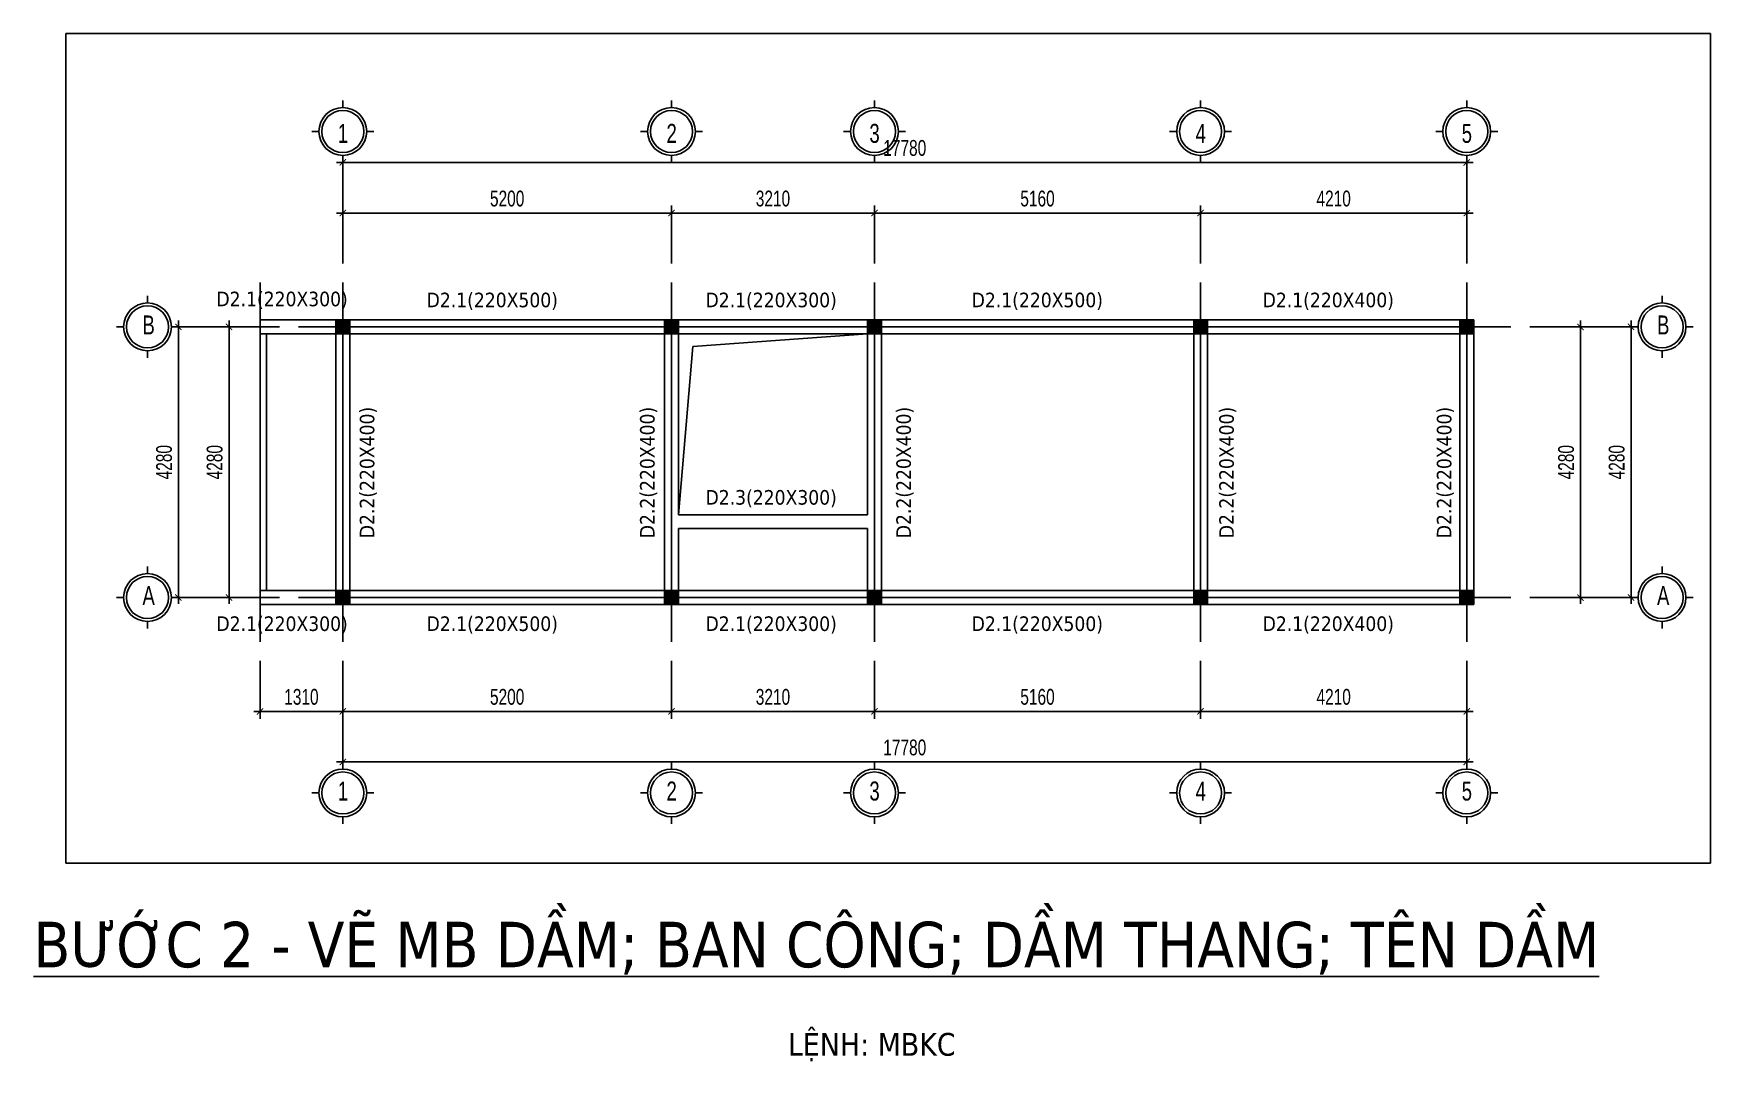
# Model space of a CAD drawing. Header units: inches. Extents: x 442278 to 842836, y -356313 to 59457.
# Drawn here: x 590077 to 616606, y -88102 to -71847 of the extents above; entities that cross this region are included whole.
import ezdxf

# ---------------------------------------------------------------- set-up
doc = ezdxf.new("R2010")
doc.units = ezdxf.units.IN
doc.header["$LTSCALE"] = 250
doc.header["$MEASUREMENT"] = 0
doc.linetypes.add('CENTER', pattern=[50.8, 31.75, -6.35, 6.35, -6.35])
for name, color, linetype in [('LA.BT', 7, 'Continuous'), ('LA.DIM', 251, 'Continuous'), ('LA.KHAC', 252, 'Continuous'), ('LA.TEXT', 60, 'Continuous'), ('LA.TRUC', 251, 'CENTER'), ('XDIT-BT', 7, 'Continuous'), ('XDIT-MANH', 252, 'Continuous')]:
    doc.layers.add(name, color=color, linetype=linetype)
doc.styles.add('AVANTH', font='')
doc.styles.add('S.STEXT', font='arial.ttf', dxfattribs={"width": 0.7})
doc.styles.get('AVANTH').set_extended_font_data('.VnAvantH')
doc.dimstyles.new('S.DIM100', dxfattribs={"dimtxt": 250, "dimasz": 100, "dimexe": 120, "dimexo": 0, "dimgap": 100, "dimtad": 1, "dimdec": 0, "dimzin": 13, "dimdsep": 46, "dimtxsty": 'S.STEXT', "dimblk": 'ARCHTICK', "dimblk1": 'ARCHTICK', "dimcen": 0, "dimdle": 100, "dimclrd": 251, "dimclre": 251, "dimclrt": 60, "dimadec": 0, "dimazin": 0, "dimtfac": 1, "dimtdec": 0, "dimtix": 1, "dimtmove": 2, "dimatfit": 3, "dimfxl": 1, "dimtolj": 1, "dimtzin": 13, "dimarcsym": 0})

# ---------------------------------------------------------------- blocks, each defined once
blk = doc.blocks.new('_ArchTick')
at = {"color": 0, "linetype": 'ByBlock', "const_width": 0.15}
blk.add_lwpolyline([(-0.5, -0.5), (0.5, 0.5)], dxfattribs=at)
blk = doc.blocks.new('*D453')
at = {"layer": 'DEFPOINTS', "color": 0, "transparency": 16777216}
for p in [(593170, -76486), (593970, -76486), (593970, -80766)]:
    blk.add_point(p, dxfattribs=at)
at = {"layer": 'LA.DIM', "color": 251, "lineweight": -2, "transparency": 16777216}
for p, q in [((593170, -80866), (593170, -76386)), ((593970, -76486), (593050, -76486)), ((593970, -80766), (593050, -80766))]:
    blk.add_line(p, q, dxfattribs=at)
at = {"layer": 'LA.DIM', "color": 251, "lineweight": -2, "transparency": 16777216, "xscale": 100, "yscale": 100, "zscale": 100}
for p, rotation in [((593170, -76486), 90), ((593170, -80766), 270)]:
    blk.add_blockref('_ArchTick', p, dxfattribs=dict(at, rotation=rotation))
at = {"layer": 'LA.DIM', "color": 60, "transparency": 16777216, "insert": (592943, -78626), "char_height": 250, "attachment_point": 5, "rotation": 90, "style": 'S.STEXT'}
blk.add_mtext('\\A1;4280', dxfattribs=at)
blk = doc.blocks.new('*D454')
at = {"layer": 'DEFPOINTS', "color": 0, "transparency": 16777216}
for p in [(592370, -76486), (593970, -76486), (593970, -80766)]:
    blk.add_point(p, dxfattribs=at)
at = {"layer": 'LA.DIM', "color": 251, "lineweight": -2, "transparency": 16777216}
for p, q in [((592370, -80866), (592370, -76386)), ((593970, -76486), (592250, -76486)), ((593970, -80766), (592250, -80766))]:
    blk.add_line(p, q, dxfattribs=at)
at = {"layer": 'LA.DIM', "color": 251, "lineweight": -2, "transparency": 16777216, "xscale": 100, "yscale": 100, "zscale": 100}
for p, rotation in [((592370, -76486), 90), ((592370, -80766), 270)]:
    blk.add_blockref('_ArchTick', p, dxfattribs=dict(at, rotation=rotation))
at = {"layer": 'LA.DIM', "color": 60, "transparency": 16777216, "insert": (592143, -78626), "char_height": 250, "attachment_point": 5, "rotation": 90, "style": 'S.STEXT'}
blk.add_mtext('\\A1;4280', dxfattribs=at)
blk = doc.blocks.new('*D455')
at = {"layer": 'DEFPOINTS', "color": 0, "transparency": 16777216}
for p in [(613750, -76486), (614550, -76486), (613750, -80766)]:
    blk.add_point(p, dxfattribs=at)
at = {"layer": 'LA.DIM', "color": 251, "lineweight": -2, "transparency": 16777216}
for p, q in [((614550, -80866), (614550, -76386)), ((613750, -76486), (614670, -76486)), ((613750, -80766), (614670, -80766))]:
    blk.add_line(p, q, dxfattribs=at)
at = {"layer": 'LA.DIM', "color": 251, "lineweight": -2, "transparency": 16777216, "xscale": 100, "yscale": 100, "zscale": 100}
for p, rotation in [((614550, -76486), 90), ((614550, -80766), 270)]:
    blk.add_blockref('_ArchTick', p, dxfattribs=dict(at, rotation=rotation))
at = {"layer": 'LA.DIM', "color": 60, "transparency": 16777216, "insert": (614323, -78626), "char_height": 250, "attachment_point": 5, "rotation": 90, "style": 'S.STEXT'}
blk.add_mtext('\\A1;4280', dxfattribs=at)
blk = doc.blocks.new('*D456')
at = {"layer": 'DEFPOINTS', "color": 0, "transparency": 16777216}
for p in [(613750, -76486), (615350, -76486), (613750, -80766)]:
    blk.add_point(p, dxfattribs=at)
at = {"layer": 'LA.DIM', "color": 251, "lineweight": -2, "transparency": 16777216}
for p, q in [((615350, -80866), (615350, -76386)), ((613750, -76486), (615470, -76486)), ((613750, -80766), (615470, -80766))]:
    blk.add_line(p, q, dxfattribs=at)
at = {"layer": 'LA.DIM', "color": 251, "lineweight": -2, "transparency": 16777216, "xscale": 100, "yscale": 100, "zscale": 100}
for p, rotation in [((615350, -76486), 90), ((615350, -80766), 270)]:
    blk.add_blockref('_ArchTick', p, dxfattribs=dict(at, rotation=rotation))
at = {"layer": 'LA.DIM', "color": 60, "transparency": 16777216, "insert": (615123, -78626), "char_height": 250, "attachment_point": 5, "rotation": 90, "style": 'S.STEXT'}
blk.add_mtext('\\A1;4280', dxfattribs=at)
blk = doc.blocks.new('*D457')
at = {"layer": 'DEFPOINTS', "color": 0, "transparency": 16777216}
for p in [(594970, -81766), (600170, -81766), (600170, -82566)]:
    blk.add_point(p, dxfattribs=at)
at = {"layer": 'LA.DIM', "color": 251, "lineweight": -2, "transparency": 16777216}
for p, q in [((594970, -81766), (594970, -82686)), ((600170, -81766), (600170, -82686)), ((594870, -82566), (600270, -82566))]:
    blk.add_line(p, q, dxfattribs=at)
at = {"layer": 'LA.DIM', "color": 251, "lineweight": -2, "transparency": 16777216, "xscale": 100, "yscale": 100, "zscale": 100, "rotation": 180}
blk.add_blockref('_ArchTick', (594970, -82566), dxfattribs=at)
at = {"layer": 'LA.DIM', "color": 251, "lineweight": -2, "transparency": 16777216, "xscale": 100, "yscale": 100, "zscale": 100}
blk.add_blockref('_ArchTick', (600170, -82566), dxfattribs=at)
at = {"layer": 'LA.DIM', "color": 60, "transparency": 16777216, "insert": (597570, -82338), "char_height": 250, "attachment_point": 5, "style": 'S.STEXT'}
blk.add_mtext('\\A1;5200', dxfattribs=at)
blk = doc.blocks.new('*D458')
at = {"layer": 'DEFPOINTS', "color": 0, "transparency": 16777216}
for p in [(594970, -81766), (612750, -81766), (612750, -83366)]:
    blk.add_point(p, dxfattribs=at)
at = {"layer": 'LA.DIM', "color": 251, "lineweight": -2, "transparency": 16777216}
for p, q in [((594970, -81766), (594970, -83486)), ((612750, -81766), (612750, -83486)), ((594870, -83366), (612850, -83366))]:
    blk.add_line(p, q, dxfattribs=at)
at = {"layer": 'LA.DIM', "color": 251, "lineweight": -2, "transparency": 16777216, "xscale": 100, "yscale": 100, "zscale": 100, "rotation": 180}
blk.add_blockref('_ArchTick', (594970, -83366), dxfattribs=at)
at = {"layer": 'LA.DIM', "color": 251, "lineweight": -2, "transparency": 16777216, "xscale": 100, "yscale": 100, "zscale": 100}
blk.add_blockref('_ArchTick', (612750, -83366), dxfattribs=at)
at = {"layer": 'LA.DIM', "color": 60, "transparency": 16777216, "insert": (603860, -83138), "char_height": 250, "attachment_point": 5, "style": 'S.STEXT'}
blk.add_mtext('\\A1;17780', dxfattribs=at)
blk = doc.blocks.new('*D459')
at = {"layer": 'DEFPOINTS', "color": 0, "transparency": 16777216}
for p in [(600170, -74686), (594970, -75486), (600170, -75486)]:
    blk.add_point(p, dxfattribs=at)
at = {"layer": 'LA.DIM', "color": 251, "lineweight": -2, "transparency": 16777216}
for p, q in [((594870, -74686), (600270, -74686)), ((594970, -75486), (594970, -74566)), ((600170, -75486), (600170, -74566))]:
    blk.add_line(p, q, dxfattribs=at)
at = {"layer": 'LA.DIM', "color": 251, "lineweight": -2, "transparency": 16777216, "xscale": 100, "yscale": 100, "zscale": 100, "rotation": 180}
blk.add_blockref('_ArchTick', (594970, -74686), dxfattribs=at)
at = {"layer": 'LA.DIM', "color": 251, "lineweight": -2, "transparency": 16777216, "xscale": 100, "yscale": 100, "zscale": 100}
blk.add_blockref('_ArchTick', (600170, -74686), dxfattribs=at)
at = {"layer": 'LA.DIM', "color": 60, "transparency": 16777216, "insert": (597570, -74458), "char_height": 250, "attachment_point": 5, "style": 'S.STEXT'}
blk.add_mtext('\\A1;5200', dxfattribs=at)
blk = doc.blocks.new('*D460')
at = {"layer": 'DEFPOINTS', "color": 0, "transparency": 16777216}
for p in [(612750, -73886), (594970, -75486), (612750, -75486)]:
    blk.add_point(p, dxfattribs=at)
at = {"layer": 'LA.DIM', "color": 251, "lineweight": -2, "transparency": 16777216}
for p, q in [((594870, -73886), (612850, -73886)), ((594970, -75486), (594970, -73766)), ((612750, -75486), (612750, -73766))]:
    blk.add_line(p, q, dxfattribs=at)
at = {"layer": 'LA.DIM', "color": 251, "lineweight": -2, "transparency": 16777216, "xscale": 100, "yscale": 100, "zscale": 100, "rotation": 180}
blk.add_blockref('_ArchTick', (594970, -73886), dxfattribs=at)
at = {"layer": 'LA.DIM', "color": 251, "lineweight": -2, "transparency": 16777216, "xscale": 100, "yscale": 100, "zscale": 100}
blk.add_blockref('_ArchTick', (612750, -73886), dxfattribs=at)
at = {"layer": 'LA.DIM', "color": 60, "transparency": 16777216, "insert": (603860, -73658), "char_height": 250, "attachment_point": 5, "style": 'S.STEXT'}
blk.add_mtext('\\A1;17780', dxfattribs=at)
blk = doc.blocks.new('*D461')
at = {"layer": 'DEFPOINTS', "color": 0, "transparency": 16777216}
for p in [(600170, -81766), (603380, -81766), (603380, -82566)]:
    blk.add_point(p, dxfattribs=at)
at = {"layer": 'LA.DIM', "color": 251, "lineweight": -2, "transparency": 16777216}
for p, q in [((600170, -81766), (600170, -82686)), ((603380, -81766), (603380, -82686)), ((600070, -82566), (603480, -82566))]:
    blk.add_line(p, q, dxfattribs=at)
at = {"layer": 'LA.DIM', "color": 251, "lineweight": -2, "transparency": 16777216, "xscale": 100, "yscale": 100, "zscale": 100, "rotation": 180}
blk.add_blockref('_ArchTick', (600170, -82566), dxfattribs=at)
at = {"layer": 'LA.DIM', "color": 251, "lineweight": -2, "transparency": 16777216, "xscale": 100, "yscale": 100, "zscale": 100}
blk.add_blockref('_ArchTick', (603380, -82566), dxfattribs=at)
at = {"layer": 'LA.DIM', "color": 60, "transparency": 16777216, "insert": (601775, -82338), "char_height": 250, "attachment_point": 5, "style": 'S.STEXT'}
blk.add_mtext('\\A1;3210', dxfattribs=at)
blk = doc.blocks.new('*D462')
at = {"layer": 'DEFPOINTS', "color": 0, "transparency": 16777216}
for p in [(594970, -81766), (612750, -81766), (612750, -83366)]:
    blk.add_point(p, dxfattribs=at)
at = {"layer": 'LA.DIM', "color": 251, "lineweight": -2, "transparency": 16777216}
for p, q in [((594970, -81766), (594970, -83486)), ((612750, -81766), (612750, -83486)), ((594870, -83366), (612850, -83366))]:
    blk.add_line(p, q, dxfattribs=at)
at = {"layer": 'LA.DIM', "color": 251, "lineweight": -2, "transparency": 16777216, "xscale": 100, "yscale": 100, "zscale": 100, "rotation": 180}
blk.add_blockref('_ArchTick', (594970, -83366), dxfattribs=at)
at = {"layer": 'LA.DIM', "color": 251, "lineweight": -2, "transparency": 16777216, "xscale": 100, "yscale": 100, "zscale": 100}
blk.add_blockref('_ArchTick', (612750, -83366), dxfattribs=at)
at = {"layer": 'LA.DIM', "color": 60, "transparency": 16777216, "insert": (603860, -83138), "char_height": 250, "attachment_point": 5, "style": 'S.STEXT'}
blk.add_mtext('\\A1;17780', dxfattribs=at)
blk = doc.blocks.new('*D463')
at = {"layer": 'DEFPOINTS', "color": 0, "transparency": 16777216}
for p in [(603380, -74686), (600170, -75486), (603380, -75486)]:
    blk.add_point(p, dxfattribs=at)
at = {"layer": 'LA.DIM', "color": 251, "lineweight": -2, "transparency": 16777216}
for p, q in [((600070, -74686), (603480, -74686)), ((600170, -75486), (600170, -74566)), ((603380, -75486), (603380, -74566))]:
    blk.add_line(p, q, dxfattribs=at)
at = {"layer": 'LA.DIM', "color": 251, "lineweight": -2, "transparency": 16777216, "xscale": 100, "yscale": 100, "zscale": 100, "rotation": 180}
blk.add_blockref('_ArchTick', (600170, -74686), dxfattribs=at)
at = {"layer": 'LA.DIM', "color": 251, "lineweight": -2, "transparency": 16777216, "xscale": 100, "yscale": 100, "zscale": 100}
blk.add_blockref('_ArchTick', (603380, -74686), dxfattribs=at)
at = {"layer": 'LA.DIM', "color": 60, "transparency": 16777216, "insert": (601775, -74458), "char_height": 250, "attachment_point": 5, "style": 'S.STEXT'}
blk.add_mtext('\\A1;3210', dxfattribs=at)
blk = doc.blocks.new('*D464')
at = {"layer": 'DEFPOINTS', "color": 0, "transparency": 16777216}
for p in [(612750, -73886), (594970, -75486), (612750, -75486)]:
    blk.add_point(p, dxfattribs=at)
at = {"layer": 'LA.DIM', "color": 251, "lineweight": -2, "transparency": 16777216}
for p, q in [((594870, -73886), (612850, -73886)), ((594970, -75486), (594970, -73766)), ((612750, -75486), (612750, -73766))]:
    blk.add_line(p, q, dxfattribs=at)
at = {"layer": 'LA.DIM', "color": 251, "lineweight": -2, "transparency": 16777216, "xscale": 100, "yscale": 100, "zscale": 100, "rotation": 180}
blk.add_blockref('_ArchTick', (594970, -73886), dxfattribs=at)
at = {"layer": 'LA.DIM', "color": 251, "lineweight": -2, "transparency": 16777216, "xscale": 100, "yscale": 100, "zscale": 100}
blk.add_blockref('_ArchTick', (612750, -73886), dxfattribs=at)
at = {"layer": 'LA.DIM', "color": 60, "transparency": 16777216, "insert": (603860, -73658), "char_height": 250, "attachment_point": 5, "style": 'S.STEXT'}
blk.add_mtext('\\A1;17780', dxfattribs=at)
blk = doc.blocks.new('*D465')
at = {"layer": 'DEFPOINTS', "color": 0, "transparency": 16777216}
for p in [(603380, -81766), (608540, -81766), (608540, -82566)]:
    blk.add_point(p, dxfattribs=at)
at = {"layer": 'LA.DIM', "color": 251, "lineweight": -2, "transparency": 16777216}
for p, q in [((603380, -81766), (603380, -82686)), ((608540, -81766), (608540, -82686)), ((603280, -82566), (608640, -82566))]:
    blk.add_line(p, q, dxfattribs=at)
at = {"layer": 'LA.DIM', "color": 251, "lineweight": -2, "transparency": 16777216, "xscale": 100, "yscale": 100, "zscale": 100, "rotation": 180}
blk.add_blockref('_ArchTick', (603380, -82566), dxfattribs=at)
at = {"layer": 'LA.DIM', "color": 251, "lineweight": -2, "transparency": 16777216, "xscale": 100, "yscale": 100, "zscale": 100}
blk.add_blockref('_ArchTick', (608540, -82566), dxfattribs=at)
at = {"layer": 'LA.DIM', "color": 60, "transparency": 16777216, "insert": (605960, -82338), "char_height": 250, "attachment_point": 5, "style": 'S.STEXT'}
blk.add_mtext('\\A1;5160', dxfattribs=at)
blk = doc.blocks.new('*D466')
at = {"layer": 'DEFPOINTS', "color": 0, "transparency": 16777216}
for p in [(594970, -81766), (612750, -81766), (612750, -83366)]:
    blk.add_point(p, dxfattribs=at)
at = {"layer": 'LA.DIM', "color": 251, "lineweight": -2, "transparency": 16777216}
for p, q in [((594970, -81766), (594970, -83486)), ((612750, -81766), (612750, -83486)), ((594870, -83366), (612850, -83366))]:
    blk.add_line(p, q, dxfattribs=at)
at = {"layer": 'LA.DIM', "color": 251, "lineweight": -2, "transparency": 16777216, "xscale": 100, "yscale": 100, "zscale": 100, "rotation": 180}
blk.add_blockref('_ArchTick', (594970, -83366), dxfattribs=at)
at = {"layer": 'LA.DIM', "color": 251, "lineweight": -2, "transparency": 16777216, "xscale": 100, "yscale": 100, "zscale": 100}
blk.add_blockref('_ArchTick', (612750, -83366), dxfattribs=at)
at = {"layer": 'LA.DIM', "color": 60, "transparency": 16777216, "insert": (603860, -83138), "char_height": 250, "attachment_point": 5, "style": 'S.STEXT'}
blk.add_mtext('\\A1;17780', dxfattribs=at)
blk = doc.blocks.new('*D467')
at = {"layer": 'DEFPOINTS', "color": 0, "transparency": 16777216}
for p in [(608540, -74686), (603380, -75486), (608540, -75486)]:
    blk.add_point(p, dxfattribs=at)
at = {"layer": 'LA.DIM', "color": 251, "lineweight": -2, "transparency": 16777216}
for p, q in [((603280, -74686), (608640, -74686)), ((603380, -75486), (603380, -74566)), ((608540, -75486), (608540, -74566))]:
    blk.add_line(p, q, dxfattribs=at)
at = {"layer": 'LA.DIM', "color": 251, "lineweight": -2, "transparency": 16777216, "xscale": 100, "yscale": 100, "zscale": 100, "rotation": 180}
blk.add_blockref('_ArchTick', (603380, -74686), dxfattribs=at)
at = {"layer": 'LA.DIM', "color": 251, "lineweight": -2, "transparency": 16777216, "xscale": 100, "yscale": 100, "zscale": 100}
blk.add_blockref('_ArchTick', (608540, -74686), dxfattribs=at)
at = {"layer": 'LA.DIM', "color": 60, "transparency": 16777216, "insert": (605960, -74458), "char_height": 250, "attachment_point": 5, "style": 'S.STEXT'}
blk.add_mtext('\\A1;5160', dxfattribs=at)
blk = doc.blocks.new('*D468')
at = {"layer": 'DEFPOINTS', "color": 0, "transparency": 16777216}
for p in [(612750, -73886), (594970, -75486), (612750, -75486)]:
    blk.add_point(p, dxfattribs=at)
at = {"layer": 'LA.DIM', "color": 251, "lineweight": -2, "transparency": 16777216}
for p, q in [((594870, -73886), (612850, -73886)), ((594970, -75486), (594970, -73766)), ((612750, -75486), (612750, -73766))]:
    blk.add_line(p, q, dxfattribs=at)
at = {"layer": 'LA.DIM', "color": 251, "lineweight": -2, "transparency": 16777216, "xscale": 100, "yscale": 100, "zscale": 100, "rotation": 180}
blk.add_blockref('_ArchTick', (594970, -73886), dxfattribs=at)
at = {"layer": 'LA.DIM', "color": 251, "lineweight": -2, "transparency": 16777216, "xscale": 100, "yscale": 100, "zscale": 100}
blk.add_blockref('_ArchTick', (612750, -73886), dxfattribs=at)
at = {"layer": 'LA.DIM', "color": 60, "transparency": 16777216, "insert": (603860, -73658), "char_height": 250, "attachment_point": 5, "style": 'S.STEXT'}
blk.add_mtext('\\A1;17780', dxfattribs=at)
blk = doc.blocks.new('*D469')
at = {"layer": 'DEFPOINTS', "color": 0, "transparency": 16777216}
for p in [(608540, -81766), (612750, -81766), (612750, -82566)]:
    blk.add_point(p, dxfattribs=at)
at = {"layer": 'LA.DIM', "color": 251, "lineweight": -2, "transparency": 16777216}
for p, q in [((608540, -81766), (608540, -82686)), ((612750, -81766), (612750, -82686)), ((608440, -82566), (612850, -82566))]:
    blk.add_line(p, q, dxfattribs=at)
at = {"layer": 'LA.DIM', "color": 251, "lineweight": -2, "transparency": 16777216, "xscale": 100, "yscale": 100, "zscale": 100, "rotation": 180}
blk.add_blockref('_ArchTick', (608540, -82566), dxfattribs=at)
at = {"layer": 'LA.DIM', "color": 251, "lineweight": -2, "transparency": 16777216, "xscale": 100, "yscale": 100, "zscale": 100}
blk.add_blockref('_ArchTick', (612750, -82566), dxfattribs=at)
at = {"layer": 'LA.DIM', "color": 60, "transparency": 16777216, "insert": (610645, -82338), "char_height": 250, "attachment_point": 5, "style": 'S.STEXT'}
blk.add_mtext('\\A1;4210', dxfattribs=at)
blk = doc.blocks.new('*D470')
at = {"layer": 'DEFPOINTS', "color": 0, "transparency": 16777216}
for p in [(594970, -81766), (612750, -81766), (612750, -83366)]:
    blk.add_point(p, dxfattribs=at)
at = {"layer": 'LA.DIM', "color": 251, "lineweight": -2, "transparency": 16777216}
for p, q in [((594970, -81766), (594970, -83486)), ((612750, -81766), (612750, -83486)), ((594870, -83366), (612850, -83366))]:
    blk.add_line(p, q, dxfattribs=at)
at = {"layer": 'LA.DIM', "color": 251, "lineweight": -2, "transparency": 16777216, "xscale": 100, "yscale": 100, "zscale": 100, "rotation": 180}
blk.add_blockref('_ArchTick', (594970, -83366), dxfattribs=at)
at = {"layer": 'LA.DIM', "color": 251, "lineweight": -2, "transparency": 16777216, "xscale": 100, "yscale": 100, "zscale": 100}
blk.add_blockref('_ArchTick', (612750, -83366), dxfattribs=at)
at = {"layer": 'LA.DIM', "color": 60, "transparency": 16777216, "insert": (603860, -83138), "char_height": 250, "attachment_point": 5, "style": 'S.STEXT'}
blk.add_mtext('\\A1;17780', dxfattribs=at)
blk = doc.blocks.new('*D471')
at = {"layer": 'DEFPOINTS', "color": 0, "transparency": 16777216}
for p in [(612750, -74686), (608540, -75486), (612750, -75486)]:
    blk.add_point(p, dxfattribs=at)
at = {"layer": 'LA.DIM', "color": 251, "lineweight": -2, "transparency": 16777216}
for p, q in [((608440, -74686), (612850, -74686)), ((608540, -75486), (608540, -74566)), ((612750, -75486), (612750, -74566))]:
    blk.add_line(p, q, dxfattribs=at)
at = {"layer": 'LA.DIM', "color": 251, "lineweight": -2, "transparency": 16777216, "xscale": 100, "yscale": 100, "zscale": 100, "rotation": 180}
blk.add_blockref('_ArchTick', (608540, -74686), dxfattribs=at)
at = {"layer": 'LA.DIM', "color": 251, "lineweight": -2, "transparency": 16777216, "xscale": 100, "yscale": 100, "zscale": 100}
blk.add_blockref('_ArchTick', (612750, -74686), dxfattribs=at)
at = {"layer": 'LA.DIM', "color": 60, "transparency": 16777216, "insert": (610645, -74458), "char_height": 250, "attachment_point": 5, "style": 'S.STEXT'}
blk.add_mtext('\\A1;4210', dxfattribs=at)
blk = doc.blocks.new('*D472')
at = {"layer": 'DEFPOINTS', "color": 0, "transparency": 16777216}
for p in [(612750, -73886), (594970, -75486), (612750, -75486)]:
    blk.add_point(p, dxfattribs=at)
at = {"layer": 'LA.DIM', "color": 251, "lineweight": -2, "transparency": 16777216}
for p, q in [((594870, -73886), (612850, -73886)), ((594970, -75486), (594970, -73766)), ((612750, -75486), (612750, -73766))]:
    blk.add_line(p, q, dxfattribs=at)
at = {"layer": 'LA.DIM', "color": 251, "lineweight": -2, "transparency": 16777216, "xscale": 100, "yscale": 100, "zscale": 100, "rotation": 180}
blk.add_blockref('_ArchTick', (594970, -73886), dxfattribs=at)
at = {"layer": 'LA.DIM', "color": 251, "lineweight": -2, "transparency": 16777216, "xscale": 100, "yscale": 100, "zscale": 100}
blk.add_blockref('_ArchTick', (612750, -73886), dxfattribs=at)
at = {"layer": 'LA.DIM', "color": 60, "transparency": 16777216, "insert": (603860, -73658), "char_height": 250, "attachment_point": 5, "style": 'S.STEXT'}
blk.add_mtext('\\A1;17780', dxfattribs=at)
blk = doc.blocks.new('*D474')
at = {"layer": 'DEFPOINTS', "color": 0, "transparency": 16777216}
for p in [(593660, -81766), (594970, -81766), (593660, -82566)]:
    blk.add_point(p, dxfattribs=at)
at = {"layer": 'LA.DIM', "color": 251, "lineweight": -2, "transparency": 16777216}
for p, q in [((593660, -81766), (593660, -82686)), ((594970, -81766), (594970, -82686)), ((595070, -82566), (593560, -82566))]:
    blk.add_line(p, q, dxfattribs=at)
at = {"layer": 'LA.DIM', "color": 251, "lineweight": -2, "transparency": 16777216, "xscale": 100, "yscale": 100, "zscale": 100, "rotation": 180}
blk.add_blockref('_ArchTick', (593660, -82566), dxfattribs=at)
at = {"layer": 'LA.DIM', "color": 251, "lineweight": -2, "transparency": 16777216, "xscale": 100, "yscale": 100, "zscale": 100}
blk.add_blockref('_ArchTick', (594970, -82566), dxfattribs=at)
at = {"layer": 'LA.DIM', "color": 60, "transparency": 16777216, "insert": (594315, -82338), "char_height": 250, "attachment_point": 5, "style": 'S.STEXT'}
blk.add_mtext('\\A1;1310', dxfattribs=at)

msp = doc.modelspace()

# ---------------------------------------------------------------- hatches: boundary and pattern name
at = {"layer": 'LA.KHAC'}
for points in [[(594860.75, -76596.04), (594860.75, -76376.04), (595080.75, -76376.04), (595080.75, -76596.04)], [(600060.75, -76596.04), (600060.75, -76376.04), (600280.75, -76376.04), (600280.75, -76596.04)], [(603270.75, -76596.04), (603270.75, -76376.04), (603490.75, -76376.04), (603490.75, -76596.04)], [(608430.75, -76596.04), (608430.75, -76376.04), (608650.75, -76376.04), (608650.75, -76596.04)], [(612640.75, -76596.04), (612640.75, -76376.04), (612860.75, -76376.04), (612860.75, -76596.04)], [(594860.75, -80876.04), (594860.75, -80656.04), (595080.75, -80656.04), (595080.75, -80876.04)], [(600060.75, -80876.04), (600060.75, -80656.04), (600280.75, -80656.04), (600280.75, -80876.04)], [(603270.75, -80876.04), (603270.75, -80656.04), (603490.75, -80656.04), (603490.75, -80876.04)], [(608430.75, -80876.04), (608430.75, -80656.04), (608650.75, -80656.04), (608650.75, -80876.04)], [(612640.75, -80876.04), (612640.75, -80656.04), (612860.75, -80656.04), (612860.75, -80876.04)]]:
    msp.add_hatch(color=256, dxfattribs=at).paths.add_polyline_path(points, flags=16)

# ---------------------------------------------------------------- linework, layer by layer
at = {"layer": 'LA.BT'}
for points in [[(594860.75, -76596.04), (594860.75, -76376.04), (595080.75, -76376.04), (595080.75, -76596.04)], [(600060.75, -76596.04), (600060.75, -76376.04), (600280.75, -76376.04), (600280.75, -76596.04)], [(603270.75, -76596.04), (603270.75, -76376.04), (603490.75, -76376.04), (603490.75, -76596.04)], [(608430.75, -76596.04), (608430.75, -76376.04), (608650.75, -76376.04), (608650.75, -76596.04)], [(612640.75, -76596.04), (612640.75, -76376.04), (612860.75, -76376.04), (612860.75, -76596.04)], [(594860.75, -80876.04), (594860.75, -80656.04), (595080.75, -80656.04), (595080.75, -80876.04)], [(600060.75, -80876.04), (600060.75, -80656.04), (600280.75, -80656.04), (600280.75, -80876.04)], [(603270.75, -80876.04), (603270.75, -80656.04), (603490.75, -80656.04), (603490.75, -80876.04)], [(608430.75, -80876.04), (608430.75, -80656.04), (608650.75, -80656.04), (608650.75, -80876.04)], [(612640.75, -80876.04), (612640.75, -80656.04), (612860.75, -80656.04), (612860.75, -80876.04)]]:
    msp.add_lwpolyline(points, close=True, dxfattribs=at)
at = {"layer": 'LA.TRUC', "ltscale": 30}
for p, q in [((593660.41, -81466.04), (593660.41, -75786.04)), ((594970.41, -81466.04), (594970.41, -75786.04)), ((600170.41, -81466.04), (600170.41, -75786.04)), ((603380.41, -81466.04), (603380.41, -75786.04)), ((608540.41, -81466.04), (608540.41, -75786.04)), ((612750.41, -81466.04), (612750.41, -75786.04)), ((594270.41, -76486.04), (613450.41, -76486.04)), ((594270.41, -80766.04), (613450.41, -80766.04))]:
    msp.add_line(p, q, dxfattribs=at)
at = {"layer": 'XDIT-BT'}
for p, q in [((612860.41, -76376.04), (593660.41, -76376.04)), ((593660.41, -76376.04), (593660.41, -76596.04)), ((612860.41, -80876.04), (612860.41, -76376.04)), ((594860.41, -76596.04), (593660.41, -76596.04)), ((593660.41, -76596.04), (593660.41, -80656.04)), ((593760.41, -76596.04), (593760.41, -80656.04)), ((594860.41, -76596.04), (594860.41, -80656.04)), ((600280.41, -79456.04), (603270.41, -79456.04)), ((600280.41, -79676.04), (603270.41, -79676.04)), ((594860.41, -80656.04), (593660.41, -80656.04)), ((593660.41, -80876.04), (593660.41, -80656.04)), ((594860.41, -80876.04), (593660.41, -80876.04)), ((594860.41, -80876.04), (612860.41, -80876.04))]:
    msp.add_line(p, q, dxfattribs=at)
for points in [[(595080.41, -80656.04), (600060.41, -80656.04), (600060.41, -76596.04), (595080.41, -76596.04)], [(603490.41, -80656.04), (608430.41, -80656.04), (608430.41, -76596.04), (603490.41, -76596.04)], [(608650.41, -80656.04), (612640.41, -80656.04), (612640.41, -76596.04), (608650.41, -76596.04)]]:
    msp.add_lwpolyline(points, close=True, dxfattribs=at)
for points in [[(603270.41, -79456.04), (603270.41, -76596.04), (600280.41, -76596.04), (600280.41, -79456.04)], [(600280.41, -79676.04), (600280.41, -80656.04), (603270.41, -80656.04), (603270.41, -79676.04)]]:
    msp.add_lwpolyline(points, dxfattribs=at)
at = {"layer": 'XDIT-BT', "linetype": 'Continuous'}
for centre in [(594970.41, -73396.27), (600170.41, -73396.27), (603380.41, -73396.27), (608540.41, -73396.27), (612750.41, -73396.27), (591880.64, -76486.04), (615840.64, -76486.04), (591880.64, -80766.04), (615840.64, -80766.04), (594970.41, -83856.27), (600170.41, -83856.27), (603380.41, -83856.27), (608540.41, -83856.27), (612750.41, -83856.27)]:
    msp.add_circle(centre, 332.64, dxfattribs=at)
at = {"layer": 'XDIT-MANH', "linetype": 'Continuous'}
for p, q in [((594970.41, -72906.04), (594970.41, -73017.99)), ((600170.41, -72906.04), (600170.41, -73017.99)), ((603380.41, -72906.04), (603380.41, -73017.99)), ((608540.41, -72906.04), (608540.41, -73017.99)), ((612750.41, -72906.04), (612750.41, -73017.99)), ((594592.14, -73396.27), (594480.19, -73396.27)), ((595348.69, -73396.27), (595460.64, -73396.27)), ((599792.14, -73396.27), (599680.19, -73396.27)), ((600548.69, -73396.27), (600660.64, -73396.27)), ((603002.14, -73396.27), (602890.19, -73396.27)), ((603758.69, -73396.27), (603870.64, -73396.27)), ((608162.14, -73396.27), (608050.19, -73396.27)), ((608918.69, -73396.27), (609030.64, -73396.27)), ((612372.14, -73396.27), (612260.19, -73396.27)), ((613128.69, -73396.27), (613240.64, -73396.27)), ((594970.41, -73886.49), (594970.41, -73774.54)), ((600170.41, -73886.49), (600170.41, -73774.54)), ((603380.41, -73886.49), (603380.41, -73774.54)), ((608540.41, -73886.49), (608540.41, -73774.54)), ((612750.41, -73886.49), (612750.41, -73774.54)), ((591880.64, -75995.82), (591880.64, -76107.77)), ((615840.64, -75995.82), (615840.64, -76107.77)), ((591502.36, -76486.04), (591390.41, -76486.04)), ((592258.91, -76486.04), (592370.86, -76486.04)), ((615462.36, -76486.04), (615350.41, -76486.04)), ((616218.91, -76486.04), (616330.86, -76486.04)), ((591880.64, -76976.27), (591880.64, -76864.32)), ((615840.64, -76976.27), (615840.64, -76864.32)), ((591880.64, -80275.82), (591880.64, -80387.77)), ((615840.64, -80275.82), (615840.64, -80387.77)), ((591502.36, -80766.04), (591390.41, -80766.04)), ((592258.91, -80766.04), (592370.86, -80766.04)), ((615462.36, -80766.04), (615350.41, -80766.04)), ((616218.91, -80766.04), (616330.86, -80766.04)), ((591880.64, -81256.27), (591880.64, -81144.32)), ((615840.64, -81256.27), (615840.64, -81144.32)), ((594970.41, -83366.04), (594970.41, -83477.99)), ((600170.41, -83366.04), (600170.41, -83477.99)), ((603380.41, -83366.04), (603380.41, -83477.99)), ((608540.41, -83366.04), (608540.41, -83477.99)), ((612750.41, -83366.04), (612750.41, -83477.99)), ((594592.14, -83856.27), (594480.19, -83856.27)), ((595348.69, -83856.27), (595460.64, -83856.27)), ((599792.14, -83856.27), (599680.19, -83856.27)), ((600548.69, -83856.27), (600660.64, -83856.27)), ((603002.14, -83856.27), (602890.19, -83856.27)), ((603758.69, -83856.27), (603870.64, -83856.27)), ((608162.14, -83856.27), (608050.19, -83856.27)), ((608918.69, -83856.27), (609030.64, -83856.27)), ((612372.14, -83856.27), (612260.19, -83856.27)), ((613128.69, -83856.27), (613240.64, -83856.27)), ((594970.41, -84346.49), (594970.41, -84234.54)), ((600170.41, -84346.49), (600170.41, -84234.54)), ((603380.41, -84346.49), (603380.41, -84234.54)), ((608540.41, -84346.49), (608540.41, -84234.54)), ((612750.41, -84346.49), (612750.41, -84234.54))]:
    msp.add_line(p, q, dxfattribs=at)
at = {"layer": 'XDIT-MANH'}
for p, q in [((600507.01, -76796.27), (603270.41, -76596.04)), ((600280.41, -79456.04), (600507.01, -76796.27))]:
    msp.add_line(p, q, dxfattribs=at)
msp.add_lwpolyline([(590589.61, -71847.45), (616605.96, -71847.45), (616605.96, -84965.66), (590589.61, -84965.66)], close=True, dxfattribs=at)
at = {"layer": 'XDIT-MANH', "linetype": 'Continuous'}
for centre in [(594970.41, -73396.27), (600170.41, -73396.27), (603380.41, -73396.27), (608540.41, -73396.27), (612750.41, -73396.27), (591880.64, -76486.04), (615840.64, -76486.04), (591880.64, -80766.04), (615840.64, -80766.04), (594970.41, -83856.27), (600170.41, -83856.27), (603380.41, -83856.27), (608540.41, -83856.27), (612750.41, -83856.27)]:
    msp.add_circle(centre, 378.28, dxfattribs=at)

# ---------------------------------------------------------------- texts
at = {"layer": 'LA.TEXT', "style": 'S.STEXT', "width": 0.7}
for s, p in [('1', (594890.41, -73576.04)), ('2', (600090.41, -73576.04)), ('3', (603300.41, -73576.04)), ('4', (608460.41, -73576.04)), ('5', (612670.41, -73576.04)), ('B', (591800.41, -76606.04)), ('B', (615760.41, -76606.04)), ('A', (591800.41, -80886.04)), ('A', (615760.41, -80886.04)), ('1', (594890.41, -83976.04)), ('2', (600090.41, -83976.04)), ('3', (603300.41, -83976.04)), ('4', (608460.41, -83976.04)), ('5', (612670.41, -83976.04))]:
    msp.add_text(s, height=300, dxfattribs=at).set_placement(p)
at = {"layer": 'LA.TEXT', "attachment_point": 7, "style": 'AVANTH'}
for s, insert, char_height, width in [('{\\fTahoma|b0|i0|c0|p34;D2.1(220X300)}', (592970.6, -76201.58), 230.4, 9065.0469), ('{\\fTahoma|b0|i0|c0|p34;D2.1(220X500)}', (596295.73, -76217.21), 230.4, 9065.0469), ('{\\fTahoma|b0|i0|c0|p34;D2.1(220X300)}', (600707.83, -76217.21), 230.4, 9065.0469), ('{\\fTahoma|b0|i0|c0|p34;D2.1(220X500)}', (604918.15, -76217.21), 230.4, 9065.0469), ('{\\fTahoma|b0|i0|c0|p34;D2.1(220X400)}', (609521.48, -76217.21), 230.4, 9065.0469), ('{\\fTahoma|b0|i0|c0|p34;D2.3(220X300)}', (600707.83, -79338.53), 230.4, 9065.0469), ('{\\fTahoma|b0|i0|c0|p34;D2.1(220X300)}', (592970.6, -81336.17), 230.4, 9065.0469), ('{\\fTahoma|b0|i0|c0|p34;D2.1(220X500)}', (596295.73, -81336.17), 230.4, 9065.0469), ('{\\fTahoma|b0|i0|c0|p34;D2.1(220X300)}', (600707.83, -81336.17), 230.4, 9065.0469), ('{\\fTahoma|b0|i0|c0|p34;D2.1(220X500)}', (604918.15, -81336.17), 230.4, 9065.0469), ('{\\fTahoma|b0|i0|c0|p34;D2.1(220X400)}', (609521.48, -81336.17), 230.4, 9065.0469), ('{\\fTahoma|b0|i0|c0|p34;\\LBƯỚC 2 - VẼ MB DẦM; BAN CÔNG; DẦM THANG; TÊN DẦM}', (590077.37, -86728.37), 720, 28328.2717), ('{\\fTahoma|b0|i0|c0|p34;LỆNH: MBKC}', (602011.12, -88102.28), 360, 14164.1358)]:
    msp.add_mtext(s, dxfattribs=dict(at, insert=insert, char_height=char_height, width=width))
at = {"layer": 'LA.TEXT', "char_height": 230.4, "width": 9065.0469, "attachment_point": 7, "rotation": 90, "style": 'AVANTH'}
for insert in [(595510.05, -79828.16), (599944.01, -79828.16), (603998.62, -79828.16), (609107.26, -79828.16), (612549.07, -79828.16)]:
    msp.add_mtext('{\\fTahoma|b0|i0|c0|p34;D2.2(220X400)}', dxfattribs=dict(at, insert=insert))

# ---------------------------------------------------------------- dimensions: what is measured, and where the dimension line sits
at = {"layer": 'LA.DIM'}
for base, p1, p2, picture, middle in [((612750.41, -73886.04), (594970.41, -75486.04), (612750.41, -75486.04), '*D460', (603860.41, -73658.4)), ((612750.41, -73886.04), (594970.41, -75486.04), (612750.41, -75486.04), '*D464', (603860.41, -73658.4)), ((612750.41, -73886.04), (594970.41, -75486.04), (612750.41, -75486.04), '*D468', (603860.41, -73658.4)), ((612750.41, -73886.04), (594970.41, -75486.04), (612750.41, -75486.04), '*D472', (603860.41, -73658.4)), ((600170.41, -74686.04), (594970.41, -75486.04), (600170.41, -75486.04), '*D459', (597570.41, -74458.4)), ((603380.41, -74686.04), (600170.41, -75486.04), (603380.41, -75486.04), '*D463', (601775.41, -74458.32)), ((608540.41, -74686.04), (603380.41, -75486.04), (608540.41, -75486.04), '*D467', (605960.41, -74458.4)), ((612750.41, -74686.04), (608540.41, -75486.04), (612750.41, -75486.04), '*D471', (610645.41, -74458.4)), ((600170.41, -82566.04), (594970.41, -81766.04), (600170.41, -81766.04), '*D457', (597570.41, -82338.4)), ((612750.41, -83366.04), (594970.41, -81766.04), (612750.41, -81766.04), '*D458', (603860.41, -83138.4)), ((612750.41, -83366.04), (594970.41, -81766.04), (612750.41, -81766.04), '*D462', (603860.41, -83138.4)), ((612750.41, -83366.04), (594970.41, -81766.04), (612750.41, -81766.04), '*D466', (603860.41, -83138.4)), ((612750.41, -83366.04), (594970.41, -81766.04), (612750.41, -81766.04), '*D470', (603860.41, -83138.4)), ((603380.41, -82566.04), (600170.41, -81766.04), (603380.41, -81766.04), '*D461', (601775.41, -82338.32)), ((608540.41, -82566.04), (603380.41, -81766.04), (608540.41, -81766.04), '*D465', (605960.41, -82338.4)), ((612750.41, -82566.04), (608540.41, -81766.04), (612750.41, -81766.04), '*D469', (610645.41, -82338.4))]:
    dim = msp.add_linear_dim(base=base, p1=p1, p2=p2, dimstyle='S.DIM100', dxfattribs=at)
    dim.commit()
    dim.dimension.update_dxf_attribs({"geometry": picture, "text_midpoint": middle})
for base, p1, p2, picture, middle in [((592370.41, -76486.04), (593970.41, -80766.04), (593970.41, -76486.04), '*D454', (592142.77, -78626.04)), ((593170.41, -76486.04), (593970.41, -80766.04), (593970.41, -76486.04), '*D453', (592942.77, -78626.04)), ((614550.41, -76486.04), (613750.41, -80766.04), (613750.41, -76486.04), '*D455', (614322.77, -78626.04)), ((615350.41, -76486.04), (613750.41, -80766.04), (613750.41, -76486.04), '*D456', (615122.77, -78626.04))]:
    dim = msp.add_linear_dim(base=base, p1=p1, p2=p2, angle=90, dimstyle='S.DIM100', dxfattribs=at)
    dim.commit()
    dim.dimension.update_dxf_attribs({"geometry": picture, "text_midpoint": middle})
dim = msp.add_aligned_dim(p1=(594970.41, -81766.04), p2=(593660.41, -81766.04), distance=800, dimstyle='S.DIM100', dxfattribs=at)
dim.commit()
dim.dimension.update_dxf_attribs({"geometry": '*D474', "text_midpoint": (594315.41, -82338.32)})

doc.saveas('drawing.dxf')
